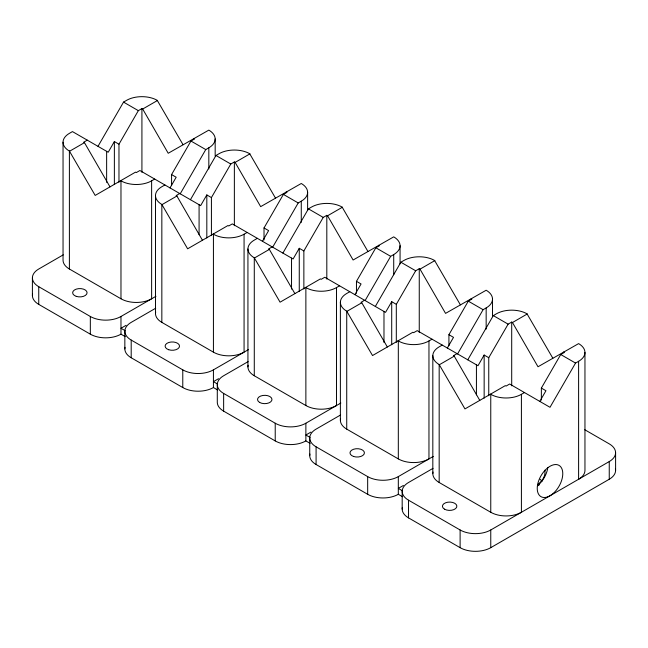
<?xml version="1.0" encoding="UTF-8"?>
<svg xmlns="http://www.w3.org/2000/svg" width="648" height="648" viewBox="0 0 648 648"><rect width="100%" height="100%" fill="white"/><g stroke="black" fill="none" stroke-linecap="round" stroke-linejoin="round"><path stroke-width="0.97" d="M97.994 146.335L123.533 102.101L126.595 100.335A21.668 12.514 0 0 1 157.237 100.335L183.036 144.715M118.973 182.25L118.973 144.204L114.372 141.556L108.208 152.231L72.455 131.593L69.393 133.358A21.668 12.514 0 0 0 69.393 151.057L69.393 269.009L120.974 298.785A21.668 12.514 0 0 0 151.624 298.785L151.624 180.833L154.686 179.067M118.973 144.204L138.34 110.654L141.92 108.589L142.682 109.034L168.221 153.268L208.826 130.118A21.668 12.514 0 0 1 208.826 147.809L208.826 168.982M171.574 185.595L171.574 174.579L190.949 141.029L194.522 138.964L193.76 138.518M170.011 187.912L176.175 177.236L171.574 174.579M180.225 193.809L205.764 149.575L208.826 147.809M190.439 199.706L215.978 155.48L219.04 153.706A21.668 12.514 0 0 1 249.683 153.706L275.481 198.086M211.418 235.621L211.418 197.583L206.817 194.927L200.653 205.602L139.879 170.513L136.299 172.579L135.537 172.133L95.183 195.429L69.393 151.057M211.418 197.583L230.785 164.025L234.365 161.959L235.127 162.405L260.666 206.639L301.271 183.489A21.668 12.514 0 0 1 301.271 201.18L301.271 222.353M264.019 239.963L264.019 227.95L283.395 194.4L286.967 192.334L286.205 191.897M262.456 241.283L268.62 230.607L264.019 227.95M272.67 247.188L298.21 202.954L301.271 201.18M282.884 253.085L308.424 208.85L311.486 207.077A21.668 12.514 0 0 1 342.128 207.077L367.926 251.456M303.863 288.992L303.863 250.954L299.263 248.297L293.099 258.981L232.324 223.884L228.744 225.95L227.983 225.512L187.628 248.808L161.838 204.428A21.668 12.514 0 0 1 161.838 186.729L164.9 184.964M303.863 250.954L323.231 217.404L326.811 215.339L327.572 215.776L353.111 260.01L393.717 236.86A21.668 12.514 0 0 1 393.717 254.559L393.717 274.72M356.465 293.341L356.465 281.329L375.84 247.771L379.42 245.705L378.651 245.268M354.901 294.662L361.066 283.978L356.465 281.329M365.116 300.559L390.655 256.325L393.717 254.559M375.33 306.455L400.869 262.221L403.931 260.456A21.668 12.514 0 0 1 434.573 260.456L460.372 304.835M396.309 342.363L396.309 304.325L391.708 301.676L385.544 312.352L324.769 277.263L321.189 279.329L320.428 278.883L280.074 302.179L254.283 257.799A21.668 12.514 0 0 1 254.283 240.108L257.345 238.334M396.309 304.325L415.676 270.775L419.256 268.709L420.017 269.155L445.557 313.381L486.162 290.239A21.668 12.514 0 0 1 486.162 307.93L486.162 329.103M448.918 345.708L448.918 334.7L468.285 301.15L471.865 299.084L471.096 298.639M447.347 348.033L453.511 337.357L448.918 334.7M457.561 353.93L483.1 309.695L486.162 307.93M467.775 359.826L493.314 315.592L496.376 313.826A21.668 12.514 0 0 1 527.027 313.826L552.817 358.206M488.754 395.742L488.754 357.696L484.153 355.047L477.989 365.723L417.215 330.634L413.635 332.699L412.873 332.254L372.519 355.55L346.729 311.17A21.668 12.514 0 0 1 346.729 293.479L349.79 291.713M488.754 357.696L508.121 324.146L511.701 322.08L512.463 322.526L538.002 366.76L578.607 343.61A21.668 12.514 0 0 1 578.607 361.301L578.607 479.253A21.668 12.514 0 0 0 584.958 470.408L584.958 352.455M541.364 400.083L541.364 388.071L560.731 354.521L564.311 352.455L563.541 352.01M539.792 401.404L545.956 390.728L541.364 388.071M578.607 361.301L575.545 363.074L550.006 407.3L509.66 384.005L506.08 386.07L505.319 385.625L464.964 408.92L439.174 364.549A21.668 12.514 0 0 1 439.174 346.85L442.236 345.084M87.269 140.146L83.689 142.204L84.459 142.649L109.998 186.883M69.644 151.203L84.459 142.649M142.682 109.034L157.496 100.481M63.261 254.85L38.75 269.009A21.668 12.514 0 0 0 38.75 286.7L38.75 304.39L90.331 334.174A21.668 12.514 0 0 0 120.974 334.174L125.234 336.628M179.715 193.517L176.135 195.583L176.904 196.02L202.443 240.254M162.089 204.574L176.904 196.02M235.127 162.405L249.942 153.851M213.168 234.058L213.427 234.212A21.668 12.514 0 0 0 244.069 234.212L247.131 232.438M38.75 286.7L90.331 316.483A21.668 12.514 0 0 0 120.974 316.483L155.957 296.29M126.085 325.328L120.974 328.277L125.234 330.731M155.706 308.221L131.196 322.38A21.668 12.514 0 0 0 131.196 340.07L131.196 357.761L182.777 387.545A21.668 12.514 0 0 0 213.427 387.545L217.679 390.007M272.16 246.888L268.58 248.954L269.349 249.391L294.889 293.625M254.534 257.945L269.349 249.391M327.572 215.776L342.387 207.23M305.613 287.437L305.872 287.582A21.668 12.514 0 0 0 336.514 287.582L339.576 285.809M131.196 340.07L182.777 369.854A21.668 12.514 0 0 0 213.427 369.854L248.403 349.661M218.53 378.699L213.427 381.648L217.679 384.11M248.152 361.6L223.641 375.751A21.668 12.514 0 0 0 223.641 393.441L223.641 411.14L275.222 440.924A21.668 12.514 0 0 0 305.872 440.924L310.125 443.378M364.605 300.259L361.033 302.324L361.795 302.77L387.334 346.996M346.98 311.315L361.795 302.77M420.017 269.155L434.832 260.601M398.058 340.808L398.318 340.953A21.668 12.514 0 0 0 428.96 340.953L432.022 339.188M223.641 393.441L275.222 423.225A21.668 12.514 0 0 0 305.872 423.225L340.848 403.032M310.975 432.07L305.872 435.019L310.125 437.481M340.597 414.971L316.086 429.122A21.668 12.514 0 0 0 316.086 446.82L316.086 464.511L367.667 494.294A21.668 12.514 0 0 0 398.318 494.294L402.57 496.749M457.051 353.638L453.479 355.695L454.24 356.141L479.779 400.375M439.433 364.694L454.24 356.141M512.463 322.526L527.278 313.972M490.504 394.178L490.763 394.324A21.668 12.514 0 0 0 521.405 394.324L524.467 392.558M316.086 446.82L367.667 476.604A21.668 12.514 0 0 0 398.318 476.604L433.293 456.403M403.421 485.449L398.318 488.398L402.57 490.852M433.042 468.342L408.532 482.501A21.668 12.514 0 0 0 408.532 500.191L408.532 517.882L460.112 547.665A21.668 12.514 0 0 0 490.763 547.665L609.25 479.253A21.668 12.514 0 0 0 615.414 468.771M537.751 485.741L539.452 484.761M408.532 500.191L460.112 529.975A21.668 12.514 0 0 0 490.763 529.975L609.25 461.562A21.668 12.514 0 0 0 609.25 443.872L584.771 429.737M123.533 102.101L138.34 110.654M190.949 141.029L205.764 149.575M215.978 155.48L230.785 164.025M283.395 194.4L298.21 202.954M308.424 208.85L323.231 217.404M375.84 247.771L390.655 256.325M400.869 262.221L415.676 270.775M468.285 301.15L483.1 309.695M493.314 315.592L508.121 324.146M560.731 354.521L575.545 363.074M120.722 180.687L120.974 180.833A21.668 12.514 0 0 0 151.624 180.833M155.674 311.899A21.668 12.514 0 0 0 161.838 322.38L213.427 352.164A21.668 12.514 0 0 0 244.069 352.164L244.069 234.212M248.119 365.269A21.668 12.514 0 0 0 254.283 375.751L305.872 405.535A21.668 12.514 0 0 0 336.514 405.535L336.514 287.582M340.565 418.649A21.668 12.514 0 0 0 346.729 429.122L398.318 458.906A21.668 12.514 0 0 0 428.96 458.906L428.96 340.953M433.01 472.019A21.668 12.514 0 0 0 439.174 482.501L490.763 512.276A21.668 12.514 0 0 0 521.405 512.276L521.405 394.324M615.6 452.717L615.6 470.408M609.25 461.562L609.25 479.253M511.701 322.08L511.701 385.827M492.512 299.084L492.512 316.224M490.763 394.324L490.763 512.276M490.763 529.975L490.763 547.665M484.153 355.047L484.153 398.091M476.426 364.816L476.426 394.851M460.112 529.975L460.112 547.665M439.174 364.549L439.174 482.501M432.824 355.695L432.824 473.648M419.256 268.709L419.256 332.456M402.181 491.346L402.181 509.036M400.067 245.705L400.067 263.858M398.318 340.953L398.318 458.906M398.318 476.604L398.318 494.294M391.708 301.676L391.708 344.72M383.981 311.445L383.981 342.476M367.667 476.604L367.667 494.294M346.729 311.17L346.729 429.122M340.378 302.324L340.378 420.277M326.811 215.339L326.811 279.086M309.736 437.975L309.736 455.666M307.622 192.334L307.622 210.479M305.872 287.582L305.872 405.535M305.872 423.225L305.872 440.924M299.263 248.297L299.263 291.349M291.535 258.074L291.535 289.105M275.222 423.225L275.222 440.924M254.283 257.799L254.283 375.751M247.933 248.954L247.933 366.906M234.365 161.959L234.365 225.707M217.291 384.596L217.291 402.295A21.668 12.514 0 0 0 223.641 411.14M215.177 138.964L215.177 156.103M213.427 234.212L213.427 352.164M213.427 369.854L213.427 387.545M206.817 194.927L206.817 237.97M199.082 204.703L199.082 234.73M182.777 369.854L182.777 387.545M161.838 204.428L161.838 322.38M155.488 195.583L155.488 313.535M141.92 108.589L141.92 172.336M124.845 331.225L124.845 348.916M120.974 180.833L120.974 298.785M120.974 316.483L120.974 334.174M114.372 141.556L114.372 184.599M106.637 151.324L106.637 182.363M90.331 316.483L90.331 334.174M63.042 142.204L63.042 260.156A21.668 12.514 0 0 0 69.393 269.009M32.4 277.854L32.4 295.545M408.532 517.882A21.668 12.514 0 0 1 402.368 507.4M540.165 479.293A36.118 20.849 0 0 1 541.995 481.383M544.871 470.213A36.118 20.849 0 0 1 537.54 484.72M547.803 467.5A18.055 10.425 -60 0 1 538.496 484.809M316.086 464.511A21.668 12.514 0 0 1 309.922 454.029M38.75 304.39A21.668 12.514 0 0 1 32.586 293.909M131.196 357.761A21.668 12.514 0 0 1 125.032 347.288M553.311 493.355A18.055 10.425 -60 0 0 559.038 465.385A18.055 10.425 -60 0 0 537.67 484.331A18.055 10.425 -60 0 0 553.311 493.355M444.536 509.182A7.225 4.172 0 0 0 456.621 507.311A7.225 4.172 0 0 0 447.776 502.208A7.225 4.172 0 0 0 444.536 509.182M353.589 456.476A7.225 4.172 0 0 0 364.419 452.863A7.225 4.172 0 0 0 353.589 449.25A7.225 4.172 0 0 0 353.589 456.476M259.646 402.44A7.225 4.172 0 0 0 271.731 400.569A7.225 4.172 0 0 0 262.886 395.458A7.225 4.172 0 0 0 259.646 402.44M76.253 296.355A7.225 4.172 0 0 0 87.083 292.742A7.225 4.172 0 0 0 76.253 289.13A7.225 4.172 0 0 0 76.253 296.355M168.699 349.726A7.225 4.172 0 0 0 179.528 346.113A7.225 4.172 0 0 0 168.699 342.509A7.225 4.172 0 0 0 168.699 349.726"/></g></svg>
